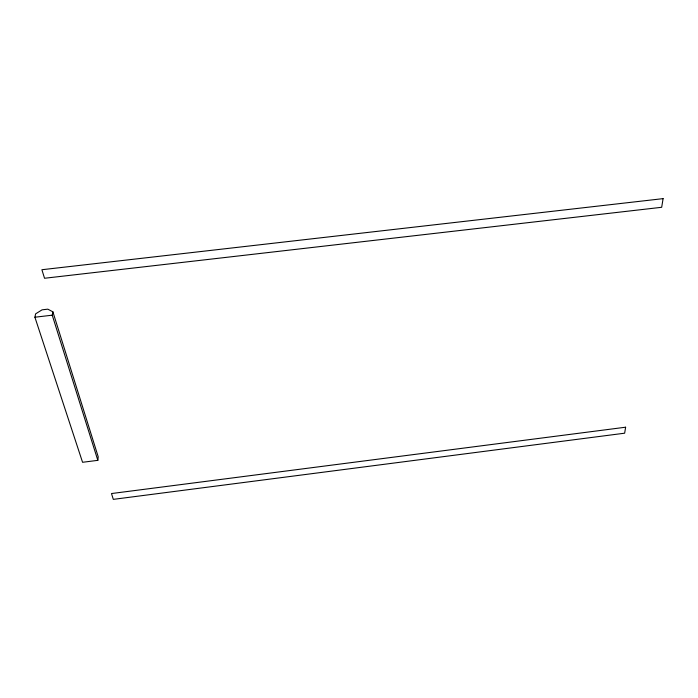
<?xml version="1.0" encoding="UTF-8"?>
<svg xmlns="http://www.w3.org/2000/svg" width="698" height="698" viewBox="0 0 698 698"><rect width="100%" height="100%" fill="white"/><g stroke="black" fill="none" stroke-linecap="round" stroke-linejoin="round"><path stroke-width="1.05" d="M97.825 460.348L98.217 456.806L52.882 311.823L47.804 309.162L42.072 309.833L35.624 313.847L34.9 317.224L82.565 462.285L97.825 460.348L52.237 315.182L52.882 311.823M34.9 317.224L52.237 315.182M625.626 427.211L624.649 433.196L113.303 499.367L111.497 493.547L625.626 427.211M663.1 198.633L661.678 207.289L44.541 278.258L41.889 269.725L663.1 198.633"/></g></svg>
